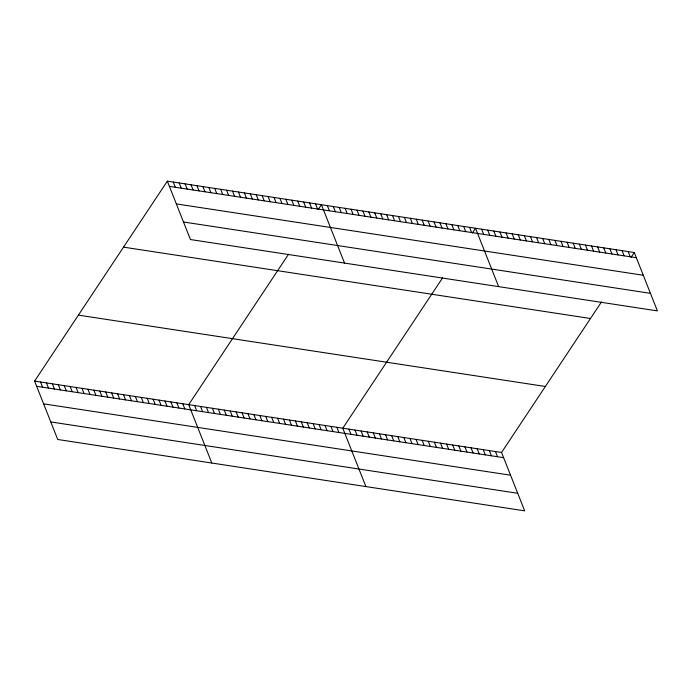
<?xml version="1.0" encoding="UTF-8"?>
<svg xmlns="http://www.w3.org/2000/svg" width="692" height="692" viewBox="0 0 692 692"><rect width="100%" height="100%" fill="white"/><g stroke="black" fill="none" stroke-linecap="round" stroke-linejoin="round"><path stroke-width="1.04" d="M601.434 302.006L501.562 452.464L524.674 510.843L57.713 439.481L34.6 381.102L167.326 181.157L634.287 252.519L657.4 310.898L190.438 239.536L167.326 181.157M288.573 254.189L188.7 404.656L211.813 463.034M318.294 209.416L321.425 204.702L344.538 263.081M442.672 277.743L342.791 428.201L365.904 486.58M472.394 232.97L475.516 228.256L498.638 286.635M631.156 257.234L634.287 252.519M169.384 186.356L636.346 257.709M176.33 203.906L643.292 275.26M183.492 221.985L650.454 293.347M123.531 247.139L590.484 318.502M78.404 315.12L545.357 386.482M34.6 381.102L501.562 452.464M36.659 386.3L503.62 457.663M43.605 403.851L510.566 475.214M50.767 421.93L517.728 493.292M628.18 251.585L630.239 256.784M622.073 250.651L624.132 255.85M615.966 249.717L618.025 254.915M609.86 248.783L611.918 253.981M603.753 247.848L605.811 253.047M597.646 246.914L599.704 252.113M591.539 245.989L593.598 251.179M585.432 245.055L587.491 250.245M579.325 244.12L581.384 249.319M573.218 243.186L575.277 248.385M567.12 242.252L569.17 247.451M561.013 241.318L563.063 246.516M554.906 240.383L556.956 245.582M548.799 239.449L550.858 244.648M542.692 238.524L544.751 243.714M536.585 237.59L538.644 242.78M530.479 236.655L532.537 241.845M524.372 235.721L526.43 240.92M518.265 234.787L520.323 239.986M512.158 233.853L514.217 239.051M506.051 232.919L508.11 238.117M499.944 231.984L502.003 237.183M493.837 231.05L495.896 236.249M487.73 230.125L489.789 235.315M481.623 229.19L483.682 234.38M469.591 227.348L471.65 232.547M463.666 226.44L465.725 231.638M457.741 225.54L459.799 230.73M451.815 224.632L453.874 229.831M445.89 223.724L447.94 228.922M439.956 222.824L442.015 228.014M434.031 221.916L436.09 227.114M428.106 221.007L430.165 226.206M422.181 220.099L424.239 225.298M416.255 219.2L418.305 224.39M410.321 218.291L412.38 223.49M404.396 217.383L406.455 222.582M495.455 451.53L497.513 456.729M398.471 216.484L400.53 221.674M489.348 450.596L491.406 455.794M392.546 215.575L394.604 220.774M483.241 449.662L485.3 454.86M386.62 214.667L388.679 219.866M477.134 448.736L479.193 453.926M380.695 213.759L382.745 218.957M471.027 447.802L473.086 452.992M374.761 212.859L376.82 218.049M464.92 446.868L466.979 452.066M368.836 211.951L370.895 217.15M458.813 445.933L460.872 451.132M362.911 211.043L364.969 216.241M452.706 444.999L454.765 450.198M356.986 210.143L359.044 215.333M446.599 444.065L448.658 449.264M351.06 209.235L353.11 214.434M440.493 443.131L442.551 448.329M345.126 208.327L347.185 213.525M434.386 442.197L436.444 447.395M339.201 207.418L341.26 212.617M428.279 441.271L430.337 446.461M333.276 206.519L335.335 211.709M422.181 440.337L424.231 445.527M327.351 205.611L329.409 210.809M416.074 439.403L418.124 444.593M409.967 438.468L412.017 443.667M315.5 203.803L317.55 208.993M403.86 437.534L405.919 442.733M309.566 202.894L311.625 208.093M397.753 436.6L399.812 441.799M303.641 201.986L305.7 207.185M391.646 435.666L393.705 440.865M297.716 201.087L299.774 206.277M385.539 434.732L387.598 439.93M291.79 200.178L293.849 205.377M379.432 433.798L381.491 438.996M285.865 199.27L287.924 204.469M373.325 432.872L375.384 438.062M279.94 198.362L281.99 203.56M367.218 431.938L369.277 437.128M274.006 197.462L276.065 202.652M361.112 431.004L363.17 436.202M268.081 196.554L270.139 201.753M262.156 195.646L264.214 200.844M355.005 430.069L357.063 435.268M256.23 194.746L258.289 199.936M348.898 429.135L350.956 434.334M250.305 193.838L252.355 199.036M244.371 192.93L246.43 198.128M336.866 427.293L338.924 432.491M238.446 192.021L240.505 197.22M330.94 426.393L332.999 431.583M232.521 191.122L234.579 196.312M325.015 425.485L327.074 430.683M226.595 190.214L228.654 195.412M319.09 424.577L321.14 429.775M220.67 189.305L222.729 194.504M313.156 423.677L315.215 428.867M214.745 188.406L216.795 193.596M307.231 422.769L309.289 427.967M208.811 187.497L210.87 192.696M301.305 421.861L303.364 427.059M202.886 186.589L204.944 191.788M295.38 420.952L297.439 426.151M196.96 185.681L199.019 190.88M289.455 420.053L291.514 425.243M191.035 184.781L193.094 189.971M283.521 419.144L285.58 424.343M185.11 183.873L187.169 189.072M277.596 418.236L279.654 423.435M179.176 182.965L181.235 188.163M271.671 417.337L273.729 422.527M173.251 182.065L175.31 187.255M265.745 416.428L267.804 421.627M259.82 415.52L261.879 420.719M253.895 414.612L255.945 419.81M247.961 413.712L250.02 418.902M242.036 412.804L244.094 418.003M236.11 411.896L238.169 417.094M230.185 410.996L232.244 416.186M224.26 410.088L226.319 415.286M218.335 409.18L220.385 414.378M212.401 408.28L214.459 413.47M206.475 407.372L208.534 412.57M200.55 406.463L202.609 411.662M194.625 405.555L196.684 410.754M182.766 403.747L184.825 408.946M176.841 402.839L178.899 408.038M170.915 401.94L172.974 407.13M164.99 401.031L167.049 406.23M159.065 400.123L161.124 405.322M153.14 399.215L155.19 404.413M147.206 398.315L149.264 403.505M141.28 397.407L143.339 402.606M135.355 396.499L137.414 401.697M129.43 395.599L131.489 400.789M123.505 394.691L125.563 399.889M117.571 393.783L119.63 398.981M111.646 392.874L113.704 398.073M105.72 391.975L107.779 397.165M99.795 391.067L101.854 396.265M93.87 390.158L95.928 395.357M87.945 389.259L89.995 394.449M82.011 388.35L84.069 393.549M76.085 387.442L78.144 392.641M70.16 386.534L72.219 391.733M64.235 385.634L66.294 390.824M58.31 384.726L60.368 389.925M52.384 383.818L54.434 389.016M46.451 382.918L48.509 388.108M40.525 382.01L42.584 387.209"/></g></svg>
